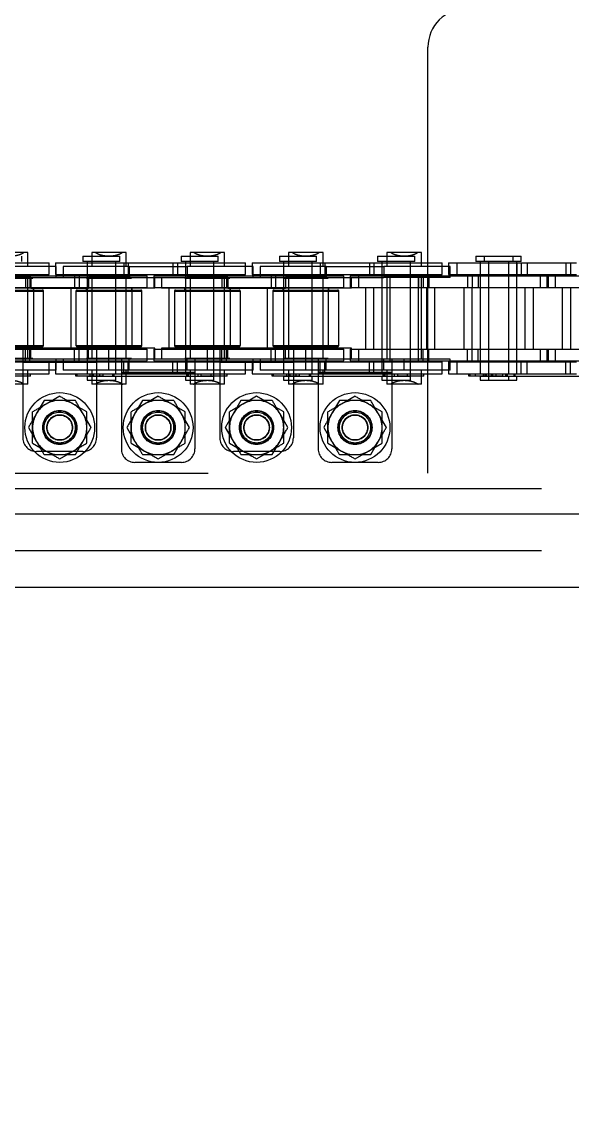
# Model space of a CAD drawing. Header units: metres. Extents: x 0 to 21025, y 0 to 14850.
# Drawn here: x 6235.3 to 6306.4, y 8979.5 to 9119.7 of the extents above; entities that cross this region are included whole.
import ezdxf

# ---------------------------------------------------------------- set-up
doc = ezdxf.new("R2010")
doc.units = ezdxf.units.M
doc.header["$LTSCALE"] = 25
doc.linetypes.add('HIDDEN2', pattern=[4.7625, 3.175, -1.5875])
for name, color, linetype in [('SL1', 8, 'Continuous'), ('SL4', 4, 'Continuous'), ('ST1', 7, 'HIDDEN2')]:
    doc.layers.add(name, color=color, linetype=linetype)

msp = doc.modelspace()

# ---------------------------------------------------------------- linework, layer by layer
at = {"layer": 'SL1'}
for radius, start, end in [(1215.5, 134.237972, 198.531491), (1170.7, 134.797453, 201.234448), (1164.35, 135.073034, 201.439244), (1158.35, 135.318064, 201.542777)]:
    msp.add_arc((7121.687, 8989.894), radius, start, end, dxfattribs=at)
at = {"layer": 'SL4'}
for p, q in [((5540.514, 9056.144), (6330.277, 9056.144)), ((6490.517, 9046.619), (5540.514, 9046.619))]:
    msp.add_line(p, q, dxfattribs=at)
at = {"layer": 'ST1'}
for p, q in [((6287.752, 9061.384), (6287.752, 9116.384)), ((6235.672, 9089.884), (6232.112, 9089.884)), ((6235.34, 9088.725), (6235.34, 9089.384)), ((6236.117, 9089.884), (6235.672, 9089.884)), ((6236.117, 9088.059), (6236.117, 9089.884)), ((6243.221, 9089.384), (6248.018, 9089.384)), ((6243.221, 9089.384), (6243.221, 9088.725)), ((6243.225, 9088.725), (6243.221, 9088.725)), ((6248.018, 9088.725), (6243.225, 9088.725)), ((6243.774, 9088.725), (6243.774, 9074.227)), ((6244.812, 9089.884), (6244.367, 9089.884)), ((6244.367, 9089.884), (6244.367, 9088.059)), ((6248.372, 9089.884), (6244.812, 9089.884)), ((6247.464, 9074.227), (6247.464, 9088.725)), ((6248.018, 9088.725), (6248.018, 9089.384)), ((6248.817, 9089.884), (6248.372, 9089.884)), ((6248.817, 9088.059), (6248.817, 9089.884)), ((6255.899, 9089.384), (6260.696, 9089.384)), ((6255.899, 9089.384), (6255.899, 9088.725)), ((6255.903, 9088.725), (6255.899, 9088.725)), ((6260.696, 9088.725), (6255.903, 9088.725)), ((6256.453, 9088.725), (6256.453, 9074.227)), ((6257.512, 9089.884), (6257.067, 9089.884)), ((6257.067, 9089.884), (6257.067, 9088.059)), ((6261.072, 9089.884), (6257.512, 9089.884)), ((6260.143, 9074.227), (6260.143, 9088.725)), ((6260.696, 9088.725), (6260.696, 9089.384)), ((6261.517, 9089.884), (6261.072, 9089.884)), ((6261.517, 9088.059), (6261.517, 9089.884)), ((6268.577, 9089.384), (6273.374, 9089.384)), ((6268.577, 9089.384), (6268.577, 9088.725)), ((6268.582, 9088.725), (6268.577, 9088.725)), ((6273.374, 9088.725), (6268.582, 9088.725)), ((6269.131, 9088.725), (6269.131, 9074.227)), ((6270.212, 9089.884), (6269.767, 9089.884)), ((6269.767, 9089.884), (6269.767, 9088.059)), ((6273.772, 9089.884), (6270.212, 9089.884)), ((6272.821, 9074.227), (6272.821, 9088.725)), ((6273.374, 9088.725), (6273.374, 9089.384)), ((6274.217, 9089.884), (6273.772, 9089.884)), ((6274.217, 9088.059), (6274.217, 9089.884)), ((6281.256, 9089.384), (6286.053, 9089.384)), ((6281.256, 9089.384), (6281.256, 9088.725)), ((6281.26, 9088.725), (6281.256, 9088.725)), ((6286.053, 9088.725), (6281.26, 9088.725)), ((6281.809, 9088.725), (6281.809, 9074.227)), ((6282.912, 9089.884), (6282.467, 9089.884)), ((6282.467, 9089.884), (6282.467, 9088.059)), ((6286.472, 9089.884), (6282.912, 9089.884)), ((6285.499, 9074.227), (6285.499, 9088.725)), ((6286.053, 9088.725), (6286.053, 9089.384)), ((6286.917, 9089.884), (6286.472, 9089.884)), ((6286.917, 9088.059), (6286.917, 9089.884)), ((6293.934, 9089.384), (6294.993, 9089.384)), ((6293.934, 9089.384), (6293.934, 9088.725)), ((6293.938, 9088.725), (6293.934, 9088.725)), ((6294.993, 9088.725), (6293.938, 9088.725)), ((6294.487, 9088.725), (6294.487, 9074.227)), ((6294.993, 9089.384), (6299.79, 9089.384)), ((6294.993, 9089.384), (6294.993, 9088.725)), ((6299.79, 9088.725), (6294.993, 9088.725)), ((6295.547, 9088.725), (6295.547, 9074.227)), ((6298.177, 9074.227), (6298.177, 9088.725)), ((6298.731, 9088.725), (6298.731, 9089.384)), ((6299.237, 9074.227), (6299.237, 9088.725)), ((6299.79, 9088.725), (6299.79, 9089.384)), ((6230.064, 9088.541), (6238.861, 9088.541)), ((6239.797, 9088.059), (6231.27, 9088.059)), ((6238.861, 9087.021), (6238.861, 9088.541)), ((6239.699, 9088.541), (6249.081, 9088.541)), ((6239.699, 9088.541), (6239.699, 9087.021)), ((6239.797, 9086.659), (6239.797, 9088.059)), ((6249.213, 9088.059), (6240.687, 9088.059)), ((6240.687, 9088.059), (6240.687, 9086.659)), ((6243.774, 9088.541), (6243.774, 9087.021)), ((6247.464, 9087.021), (6247.464, 9088.541)), ((6248.497, 9088.541), (6248.497, 9087.021)), ((6249.081, 9088.541), (6249.081, 9087.021)), ((6249.081, 9088.541), (6255.42, 9088.541)), ((6249.213, 9088.059), (6249.213, 9086.659)), ((6249.213, 9088.059), (6249.213, 9086.659)), ((6249.213, 9088.059), (6256.67, 9088.059)), ((6254.836, 9088.541), (6254.836, 9087.021)), ((6255.42, 9088.541), (6255.42, 9087.021)), ((6255.42, 9088.541), (6264.218, 9088.541)), ((6256.453, 9088.541), (6256.453, 9087.021)), ((6256.67, 9088.059), (6256.67, 9086.659)), ((6256.67, 9088.059), (6256.67, 9086.659)), ((6265.197, 9088.059), (6256.67, 9088.059)), ((6260.143, 9087.021), (6260.143, 9088.541)), ((6264.218, 9087.021), (6264.218, 9088.541)), ((6265.056, 9088.541), (6274.438, 9088.541)), ((6265.056, 9088.541), (6265.056, 9087.021)), ((6265.197, 9086.659), (6265.197, 9088.059)), ((6274.613, 9088.059), (6266.087, 9088.059)), ((6266.087, 9088.059), (6266.087, 9086.659)), ((6269.131, 9088.541), (6269.131, 9087.021)), ((6272.821, 9087.021), (6272.821, 9088.541)), ((6273.853, 9088.541), (6273.853, 9087.021)), ((6274.438, 9088.541), (6274.438, 9087.021)), ((6274.438, 9088.541), (6280.777, 9088.541)), ((6274.613, 9088.059), (6274.613, 9086.659)), ((6274.613, 9088.059), (6274.613, 9086.659)), ((6274.613, 9088.059), (6282.07, 9088.059)), ((6280.192, 9088.541), (6280.192, 9087.021)), ((6280.777, 9088.541), (6280.777, 9087.021)), ((6280.777, 9088.541), (6289.574, 9088.541)), ((6281.809, 9088.541), (6281.809, 9087.021)), ((6282.07, 9088.059), (6282.07, 9086.659)), ((6290.597, 9088.059), (6282.07, 9088.059)), ((6282.07, 9088.059), (6282.07, 9086.659)), ((6285.499, 9087.021), (6285.499, 9088.541)), ((6289.574, 9087.021), (6289.574, 9088.541)), ((6290.412, 9088.541), (6291.472, 9088.541)), ((6290.412, 9088.541), (6290.412, 9087.021)), ((6290.597, 9086.659), (6290.597, 9088.059)), ((6291.472, 9088.541), (6300.567, 9088.541)), ((6291.472, 9088.541), (6291.472, 9087.021)), ((6294.487, 9088.541), (6294.487, 9087.021)), ((6295.547, 9088.541), (6295.547, 9087.021)), ((6298.177, 9087.021), (6298.177, 9088.541)), ((6299.21, 9088.541), (6299.21, 9087.021)), ((6299.237, 9087.021), (6299.237, 9088.541)), ((6299.794, 9088.541), (6299.794, 9087.021)), ((6300.567, 9088.541), (6300.567, 9087.021)), ((6300.567, 9088.541), (6306.917, 9088.541)), ((6305.549, 9088.541), (6305.549, 9087.021)), ((6306.133, 9088.541), (6306.133, 9087.021)), ((6227.021, 9086.869), (6236.403, 9086.869)), ((6230.064, 9087.021), (6238.861, 9087.021)), ((6230.999, 9086.57), (6236.784, 9086.57)), ((6236.513, 9086.659), (6231.27, 9086.659)), ((6235.819, 9086.869), (6235.819, 9085.349)), ((6236.117, 9076.109), (6236.117, 9086.659)), ((6236.117, 9086.57), (6236.206, 9086.659)), ((6236.117, 9076.198), (6236.117, 9086.57)), ((6236.403, 9086.869), (6236.403, 9085.349)), ((6236.403, 9086.869), (6242.742, 9086.869)), ((6236.513, 9086.659), (6236.513, 9085.259)), ((6236.513, 9086.659), (6236.513, 9085.259)), ((6236.513, 9086.659), (6243.97, 9086.659)), ((6236.784, 9086.57), (6236.695, 9086.659)), ((6236.784, 9086.57), (6236.784, 9086.659)), ((6239.699, 9087.021), (6249.081, 9087.021)), ((6242.158, 9086.869), (6242.158, 9085.349)), ((6242.742, 9086.869), (6242.742, 9085.349)), ((6242.742, 9086.869), (6251.539, 9086.869)), ((6243.699, 9086.659), (6243.699, 9086.57)), ((6243.788, 9086.659), (6243.699, 9086.57)), ((6243.699, 9086.57), (6249.484, 9086.57)), ((6243.774, 9086.869), (6243.774, 9085.349)), ((6249.213, 9086.659), (6243.97, 9086.659)), ((6243.97, 9086.659), (6243.97, 9085.259)), ((6249.213, 9086.659), (6243.97, 9086.659)), ((6243.97, 9086.659), (6243.97, 9085.259)), ((6244.278, 9086.659), (6244.367, 9086.57)), ((6244.367, 9086.659), (6244.367, 9076.109)), ((6244.367, 9086.57), (6244.367, 9076.198)), ((6247.464, 9085.349), (6247.464, 9086.869)), ((6248.817, 9076.109), (6248.817, 9086.659)), ((6248.817, 9086.57), (6248.906, 9086.659)), ((6248.817, 9076.198), (6248.817, 9086.57)), ((6249.081, 9087.021), (6255.42, 9087.021)), ((6249.213, 9086.659), (6256.67, 9086.659)), ((6249.484, 9086.57), (6249.395, 9086.659)), ((6249.484, 9086.57), (6249.484, 9086.659)), ((6251.539, 9085.349), (6251.539, 9086.869)), ((6252.378, 9086.869), (6261.759, 9086.869)), ((6252.378, 9086.869), (6252.378, 9085.349)), ((6252.497, 9085.259), (6252.497, 9086.659)), ((6253.387, 9086.659), (6253.387, 9085.259)), ((6255.42, 9087.021), (6264.218, 9087.021)), ((6256.488, 9086.659), (6256.399, 9086.57)), ((6256.399, 9086.659), (6256.399, 9086.57)), ((6256.399, 9086.57), (6262.184, 9086.57)), ((6256.453, 9086.869), (6256.453, 9085.349)), ((6261.913, 9086.659), (6256.67, 9086.659)), ((6261.913, 9086.659), (6256.67, 9086.659)), ((6256.978, 9086.659), (6257.067, 9086.57)), ((6257.067, 9086.659), (6257.067, 9076.109)), ((6257.067, 9086.57), (6257.067, 9076.198)), ((6260.143, 9085.349), (6260.143, 9086.869)), ((6261.175, 9086.869), (6261.175, 9085.349)), ((6261.517, 9076.109), (6261.517, 9086.659)), ((6261.517, 9086.57), (6261.606, 9086.659)), ((6261.517, 9076.198), (6261.517, 9086.57)), ((6261.759, 9086.869), (6261.759, 9085.349)), ((6261.759, 9086.869), (6268.098, 9086.869)), ((6261.913, 9086.659), (6261.913, 9085.259)), ((6261.913, 9086.659), (6261.913, 9085.259)), ((6261.913, 9086.659), (6269.37, 9086.659)), ((6262.184, 9086.57), (6262.095, 9086.659)), ((6262.184, 9086.57), (6262.184, 9086.659)), ((6265.056, 9087.021), (6274.438, 9087.021)), ((6267.514, 9086.869), (6267.514, 9085.349)), ((6268.098, 9086.869), (6268.098, 9085.349)), ((6268.098, 9086.869), (6276.896, 9086.869)), ((6269.188, 9086.659), (6269.099, 9086.57)), ((6269.099, 9086.659), (6269.099, 9086.57)), ((6269.099, 9086.57), (6274.884, 9086.57)), ((6269.131, 9086.869), (6269.131, 9085.349)), ((6274.613, 9086.659), (6269.37, 9086.659)), ((6269.37, 9086.659), (6269.37, 9085.259)), ((6269.37, 9086.659), (6269.37, 9085.259)), ((6274.613, 9086.659), (6269.37, 9086.659)), ((6269.678, 9086.659), (6269.767, 9086.57)), ((6269.767, 9086.659), (6269.767, 9076.109)), ((6269.767, 9086.57), (6269.767, 9076.198)), ((6272.821, 9085.349), (6272.821, 9086.869)), ((6274.217, 9076.109), (6274.217, 9086.659)), ((6274.217, 9086.57), (6274.306, 9086.659)), ((6274.217, 9076.198), (6274.217, 9086.57)), ((6274.438, 9087.021), (6280.777, 9087.021)), ((6274.613, 9086.659), (6282.07, 9086.659)), ((6274.884, 9086.57), (6274.795, 9086.659)), ((6274.884, 9086.57), (6274.884, 9086.659)), ((6276.896, 9085.349), (6276.896, 9086.869)), ((6277.734, 9086.869), (6278.772, 9086.869)), ((6277.734, 9086.869), (6277.734, 9085.349)), ((6277.897, 9085.259), (6277.897, 9086.659)), ((6278.772, 9086.869), (6287.867, 9086.869)), ((6278.772, 9086.869), (6278.772, 9085.349)), ((6280.777, 9087.021), (6289.574, 9087.021)), ((6281.809, 9086.869), (6281.809, 9085.349)), ((6290.597, 9086.659), (6282.07, 9086.659)), ((6282.467, 9086.659), (6282.467, 9076.109)), ((6282.847, 9086.869), (6282.847, 9085.349)), ((6285.499, 9085.349), (6285.499, 9086.869)), ((6286.532, 9086.869), (6286.532, 9085.349)), ((6286.537, 9085.349), (6286.537, 9086.869)), ((6286.917, 9076.109), (6286.917, 9086.659)), ((6287.116, 9086.869), (6287.116, 9085.349)), ((6287.867, 9086.869), (6287.867, 9085.349)), ((6287.867, 9086.869), (6294.217, 9086.869)), ((6290.412, 9087.021), (6291.472, 9087.021)), ((6291.472, 9087.021), (6300.567, 9087.021)), ((6292.871, 9086.869), (6292.871, 9085.349)), ((6293.455, 9086.869), (6293.455, 9085.349)), ((6294.217, 9086.869), (6294.217, 9085.349)), ((6294.217, 9086.869), (6303.312, 9086.869)), ((6294.487, 9086.869), (6294.487, 9085.349)), ((6295.547, 9086.869), (6295.547, 9085.349)), ((6298.177, 9085.349), (6298.177, 9086.869)), ((6299.237, 9085.349), (6299.237, 9086.869)), ((6300.567, 9087.021), (6306.917, 9087.021)), ((6302.252, 9085.349), (6302.252, 9086.869)), ((6303.091, 9086.869), (6303.091, 9085.349)), ((6303.312, 9086.869), (6304.172, 9086.869)), ((6303.312, 9085.349), (6303.312, 9086.869)), ((6304.172, 9086.869), (6313.267, 9086.869)), ((6304.172, 9086.869), (6304.172, 9085.349)), ((6227.021, 9085.349), (6236.403, 9085.349)), ((6236.513, 9085.259), (6227.987, 9085.259)), ((6229.637, 9084.879), (6238.099, 9084.879)), ((6229.792, 9085.034), (6237.992, 9085.034)), ((6236.403, 9085.349), (6242.742, 9085.349)), ((6236.513, 9085.259), (6243.97, 9085.259)), ((6236.846, 9085.034), (6236.846, 9085.259)), ((6236.901, 9077.419), (6236.901, 9085.349)), ((6238.147, 9077.888), (6238.147, 9084.879)), ((6241.659, 9085.349), (6241.659, 9077.419)), ((6242.337, 9084.879), (6250.799, 9084.879)), ((6242.337, 9084.879), (6242.337, 9077.888)), ((6242.492, 9085.034), (6250.692, 9085.034)), ((6242.742, 9085.349), (6251.539, 9085.349)), ((6243.637, 9085.259), (6243.637, 9085.034)), ((6243.774, 9085.349), (6243.774, 9077.419)), ((6252.497, 9085.259), (6243.97, 9085.259)), ((6247.464, 9077.419), (6247.464, 9085.349)), ((6249.546, 9085.034), (6249.546, 9085.259)), ((6249.579, 9077.419), (6249.579, 9085.349)), ((6250.847, 9077.888), (6250.847, 9084.879)), ((6252.378, 9085.349), (6261.759, 9085.349)), ((6261.913, 9085.259), (6253.387, 9085.259)), ((6254.338, 9085.349), (6254.338, 9077.419)), ((6255.037, 9084.879), (6263.499, 9084.879)), ((6255.037, 9084.879), (6255.037, 9077.888)), ((6255.192, 9085.034), (6263.392, 9085.034)), ((6256.337, 9085.259), (6256.337, 9085.034)), ((6256.453, 9085.349), (6256.453, 9077.419)), ((6260.143, 9077.419), (6260.143, 9085.349)), ((6261.759, 9085.349), (6268.098, 9085.349)), ((6261.913, 9085.259), (6269.37, 9085.259)), ((6262.246, 9085.034), (6262.246, 9085.259)), ((6262.258, 9077.419), (6262.258, 9085.349)), ((6263.547, 9077.888), (6263.547, 9084.879)), ((6267.016, 9085.349), (6267.016, 9077.419)), ((6267.737, 9084.879), (6276.199, 9084.879)), ((6267.737, 9084.879), (6267.737, 9077.888)), ((6267.892, 9085.034), (6276.092, 9085.034)), ((6268.098, 9085.349), (6276.896, 9085.349)), ((6269.037, 9085.259), (6269.037, 9085.034)), ((6269.131, 9085.349), (6269.131, 9077.419)), ((6277.897, 9085.259), (6269.37, 9085.259)), ((6272.821, 9077.419), (6272.821, 9085.349)), ((6274.936, 9077.419), (6274.936, 9085.349)), ((6274.946, 9085.034), (6274.946, 9085.259)), ((6276.247, 9077.888), (6276.247, 9084.879)), ((6277.734, 9085.349), (6278.772, 9085.349)), ((6278.772, 9085.349), (6287.867, 9085.349)), ((6279.694, 9085.349), (6279.694, 9077.419)), ((6280.732, 9085.349), (6280.732, 9077.419)), ((6281.809, 9085.349), (6281.809, 9077.419)), ((6282.847, 9085.349), (6282.847, 9077.419)), ((6285.499, 9077.419), (6285.499, 9085.349)), ((6286.537, 9077.419), (6286.537, 9085.349)), ((6287.614, 9077.419), (6287.614, 9085.349)), ((6287.867, 9085.349), (6294.217, 9085.349)), ((6288.652, 9077.419), (6288.652, 9085.349)), ((6292.372, 9085.349), (6292.372, 9077.419)), ((6293.432, 9085.349), (6293.432, 9077.419)), ((6294.217, 9085.349), (6303.312, 9085.349)), ((6294.487, 9085.349), (6294.487, 9077.419)), ((6295.547, 9085.349), (6295.547, 9077.419)), ((6298.177, 9077.419), (6298.177, 9085.349)), ((6299.237, 9077.419), (6299.237, 9085.349)), ((6300.292, 9077.419), (6300.292, 9085.349)), ((6301.352, 9077.419), (6301.352, 9085.349)), ((6303.312, 9085.349), (6304.172, 9085.349)), ((6304.172, 9085.349), (6313.267, 9085.349)), ((6305.051, 9085.349), (6305.051, 9077.419)), ((6306.132, 9085.349), (6306.132, 9077.419)), ((6229.637, 9077.888), (6238.099, 9077.888)), ((6229.792, 9077.733), (6237.992, 9077.733)), ((6235.492, 9077.509), (6233.892, 9077.509)), ((6244.992, 9077.509), (6235.492, 9077.509)), ((6235.492, 9077.509), (6235.492, 9075.759)), ((6236.513, 9076.109), (6236.513, 9077.509)), ((6236.846, 9077.509), (6236.846, 9077.733)), ((6242.337, 9077.888), (6250.799, 9077.888)), ((6242.492, 9077.733), (6250.692, 9077.733)), ((6243.637, 9077.733), (6243.637, 9077.509)), ((6243.97, 9076.109), (6243.97, 9077.509)), ((6244.992, 9077.509), (6244.992, 9075.759)), ((6246.592, 9077.509), (6244.992, 9077.509)), ((6246.592, 9076.109), (6246.592, 9077.509)), ((6252.497, 9077.509), (6246.592, 9077.509)), ((6249.546, 9077.509), (6249.546, 9077.733)), ((6252.497, 9076.109), (6252.497, 9077.509)), ((6259.292, 9077.509), (6253.387, 9077.509)), ((6253.387, 9077.509), (6253.387, 9076.109)), ((6255.037, 9077.888), (6263.499, 9077.888)), ((6255.192, 9077.733), (6263.392, 9077.733)), ((6256.337, 9077.733), (6256.337, 9077.509)), ((6259.292, 9076.109), (6259.292, 9077.509)), ((6260.892, 9077.509), (6259.292, 9077.509)), ((6270.392, 9077.509), (6260.892, 9077.509)), ((6260.892, 9077.509), (6260.892, 9075.759)), ((6261.913, 9076.109), (6261.913, 9077.509)), ((6262.246, 9077.509), (6262.246, 9077.733)), ((6267.737, 9077.888), (6276.199, 9077.888)), ((6267.892, 9077.733), (6276.092, 9077.733)), ((6269.037, 9077.733), (6269.037, 9077.509)), ((6269.37, 9076.109), (6269.37, 9077.509)), ((6270.392, 9077.509), (6270.392, 9075.759)), ((6271.992, 9077.509), (6270.392, 9077.509)), ((6271.992, 9076.109), (6271.992, 9077.509)), ((6277.897, 9077.509), (6271.992, 9077.509)), ((6274.946, 9077.509), (6274.946, 9077.733)), ((6277.897, 9076.109), (6277.897, 9077.509)), ((6227.021, 9077.419), (6236.403, 9077.419)), ((6236.784, 9076.198), (6230.999, 9076.198)), ((6235.492, 9076.109), (6233.892, 9076.109)), ((6244.992, 9076.109), (6235.492, 9076.109)), ((6235.819, 9075.899), (6235.819, 9077.419)), ((6236.206, 9076.109), (6236.117, 9076.198)), ((6236.403, 9075.899), (6236.403, 9077.419)), ((6236.403, 9077.419), (6242.742, 9077.419)), ((6236.695, 9076.109), (6236.784, 9076.198)), ((6236.784, 9076.109), (6236.784, 9076.198)), ((6239.797, 9074.709), (6239.797, 9076.109)), ((6240.687, 9076.109), (6240.687, 9074.709)), ((6242.158, 9075.899), (6242.158, 9077.419)), ((6242.742, 9075.899), (6242.742, 9077.419)), ((6242.742, 9077.419), (6251.539, 9077.419)), ((6249.484, 9076.198), (6243.699, 9076.198)), ((6243.699, 9076.198), (6243.788, 9076.109)), ((6243.699, 9076.198), (6243.699, 9076.109)), ((6243.774, 9077.419), (6243.774, 9075.899)), ((6244.367, 9076.198), (6244.278, 9076.109)), ((6246.592, 9076.109), (6244.992, 9076.109)), ((6246.592, 9074.709), (6246.592, 9076.109)), ((6248.192, 9076.109), (6246.592, 9076.109)), ((6247.464, 9075.899), (6247.464, 9077.419)), ((6257.692, 9076.109), (6248.192, 9076.109)), ((6248.192, 9076.109), (6248.192, 9074.359)), ((6248.906, 9076.109), (6248.817, 9076.198)), ((6249.213, 9074.709), (6249.213, 9076.109)), ((6249.395, 9076.109), (6249.484, 9076.198)), ((6249.484, 9076.109), (6249.484, 9076.198)), ((6251.539, 9075.899), (6251.539, 9077.419)), ((6252.378, 9077.419), (6261.759, 9077.419)), ((6252.378, 9077.419), (6252.378, 9075.899)), ((6262.184, 9076.198), (6256.399, 9076.198)), ((6256.399, 9076.198), (6256.488, 9076.109)), ((6256.399, 9076.198), (6256.399, 9076.109)), ((6256.453, 9077.419), (6256.453, 9075.899)), ((6256.67, 9074.709), (6256.67, 9076.109)), ((6257.067, 9076.198), (6256.978, 9076.109)), ((6257.692, 9076.109), (6257.692, 9074.359)), ((6259.292, 9076.109), (6257.692, 9076.109)), ((6259.292, 9074.709), (6259.292, 9076.109)), ((6260.892, 9076.109), (6259.292, 9076.109)), ((6260.143, 9075.899), (6260.143, 9077.419)), ((6270.392, 9076.109), (6260.892, 9076.109)), ((6261.175, 9075.899), (6261.175, 9077.419)), ((6261.606, 9076.109), (6261.517, 9076.198)), ((6261.759, 9075.899), (6261.759, 9077.419)), ((6261.759, 9077.419), (6268.098, 9077.419)), ((6262.095, 9076.109), (6262.184, 9076.198)), ((6262.184, 9076.109), (6262.184, 9076.198)), ((6265.197, 9074.709), (6265.197, 9076.109)), ((6266.087, 9076.109), (6266.087, 9074.709)), ((6267.514, 9075.899), (6267.514, 9077.419)), ((6268.098, 9075.899), (6268.098, 9077.419)), ((6268.098, 9077.419), (6276.896, 9077.419)), ((6274.884, 9076.198), (6269.099, 9076.198)), ((6269.099, 9076.198), (6269.188, 9076.109)), ((6269.099, 9076.198), (6269.099, 9076.109)), ((6269.131, 9077.419), (6269.131, 9075.899)), ((6269.767, 9076.198), (6269.678, 9076.109)), ((6271.992, 9076.109), (6270.392, 9076.109)), ((6271.992, 9074.709), (6271.992, 9076.109)), ((6273.592, 9076.109), (6271.992, 9076.109)), ((6272.821, 9075.899), (6272.821, 9077.419)), ((6283.092, 9076.109), (6273.592, 9076.109)), ((6273.592, 9076.109), (6273.592, 9074.359)), ((6274.306, 9076.109), (6274.217, 9076.198)), ((6274.613, 9074.709), (6274.613, 9076.109)), ((6274.795, 9076.109), (6274.884, 9076.198)), ((6274.884, 9076.109), (6274.884, 9076.198)), ((6276.896, 9075.899), (6276.896, 9077.419)), ((6277.734, 9077.419), (6278.772, 9077.419)), ((6277.734, 9077.419), (6277.734, 9075.899)), ((6278.772, 9077.419), (6287.867, 9077.419)), ((6278.772, 9077.419), (6278.772, 9075.899)), ((6281.809, 9077.419), (6281.809, 9075.899)), ((6282.07, 9074.709), (6282.07, 9076.109)), ((6282.847, 9077.419), (6282.847, 9075.899)), ((6283.092, 9076.109), (6283.092, 9074.359)), ((6284.692, 9076.109), (6283.092, 9076.109)), ((6284.692, 9074.709), (6284.692, 9076.109)), ((6290.597, 9076.109), (6284.692, 9076.109)), ((6285.499, 9075.899), (6285.499, 9077.419)), ((6286.532, 9075.899), (6286.532, 9077.419)), ((6286.537, 9075.899), (6286.537, 9077.419)), ((6287.116, 9075.899), (6287.116, 9077.419)), ((6287.867, 9075.899), (6287.867, 9077.419)), ((6287.867, 9077.419), (6294.217, 9077.419)), ((6290.597, 9074.709), (6290.597, 9076.109)), ((6292.871, 9075.899), (6292.871, 9077.419)), ((6293.455, 9075.899), (6293.455, 9077.419)), ((6294.217, 9075.899), (6294.217, 9077.419)), ((6294.217, 9077.419), (6303.312, 9077.419)), ((6294.487, 9077.419), (6294.487, 9075.899)), ((6295.547, 9077.419), (6295.547, 9075.899)), ((6298.177, 9075.899), (6298.177, 9077.419)), ((6299.237, 9075.899), (6299.237, 9077.419)), ((6302.252, 9075.899), (6302.252, 9077.419)), ((6303.091, 9077.419), (6303.091, 9075.899)), ((6303.312, 9077.419), (6304.172, 9077.419)), ((6303.312, 9075.899), (6303.312, 9077.419)), ((6304.172, 9077.419), (6313.267, 9077.419)), ((6304.172, 9077.419), (6304.172, 9075.899)), ((6227.021, 9075.899), (6236.403, 9075.899)), ((6230.064, 9075.747), (6238.861, 9075.747)), ((6239.797, 9074.709), (6233.892, 9074.709)), ((6244.992, 9075.759), (6235.492, 9075.759)), ((6235.492, 9075.759), (6235.492, 9065.934)), ((6244.992, 9075.671), (6235.492, 9075.671)), ((6236.117, 9072.884), (6236.117, 9074.709)), ((6236.403, 9075.899), (6242.742, 9075.899)), ((6238.861, 9074.227), (6238.861, 9075.747)), ((6239.699, 9075.747), (6249.081, 9075.747)), ((6239.699, 9075.747), (6239.699, 9074.227)), ((6246.592, 9074.709), (6240.687, 9074.709)), ((6242.742, 9075.899), (6251.539, 9075.899)), ((6243.774, 9075.747), (6243.774, 9074.227)), ((6244.367, 9074.709), (6244.367, 9072.884)), ((6244.992, 9075.759), (6244.992, 9065.934)), ((6248.192, 9074.709), (6246.592, 9074.709)), ((6247.464, 9074.227), (6247.464, 9075.747)), ((6257.692, 9074.709), (6248.192, 9074.709)), ((6248.497, 9074.227), (6248.497, 9075.747)), ((6248.817, 9072.884), (6248.817, 9074.709)), ((6249.081, 9074.227), (6249.081, 9075.747)), ((6249.081, 9075.747), (6255.42, 9075.747)), ((6252.378, 9075.899), (6261.759, 9075.899)), ((6254.836, 9074.227), (6254.836, 9075.747)), ((6255.42, 9074.227), (6255.42, 9075.747)), ((6255.42, 9075.747), (6264.218, 9075.747)), ((6256.453, 9075.747), (6256.453, 9074.227)), ((6257.067, 9074.709), (6257.067, 9072.884)), ((6259.292, 9074.709), (6257.692, 9074.709)), ((6265.197, 9074.709), (6259.292, 9074.709)), ((6260.143, 9073.894), (6260.143, 9075.747)), ((6260.892, 9075.759), (6260.892, 9065.934)), ((6270.392, 9075.759), (6260.892, 9075.759)), ((6270.392, 9075.671), (6260.892, 9075.671)), ((6261.517, 9072.884), (6261.517, 9074.709)), ((6261.759, 9075.899), (6268.098, 9075.899)), ((6264.218, 9074.227), (6264.218, 9075.747)), ((6265.056, 9075.747), (6274.438, 9075.747)), ((6265.056, 9075.747), (6265.056, 9074.227)), ((6271.992, 9074.709), (6266.087, 9074.709)), ((6268.098, 9075.899), (6276.896, 9075.899)), ((6269.131, 9075.747), (6269.131, 9074.227)), ((6269.767, 9074.709), (6269.767, 9072.884)), ((6270.392, 9075.759), (6270.392, 9065.934)), ((6273.592, 9074.709), (6271.992, 9074.709)), ((6272.821, 9074.227), (6272.821, 9075.747)), ((6283.092, 9074.709), (6273.592, 9074.709)), ((6273.853, 9074.227), (6273.853, 9075.747)), ((6274.217, 9072.884), (6274.217, 9074.709)), ((6274.438, 9074.227), (6274.438, 9075.747)), ((6274.438, 9075.747), (6280.777, 9075.747)), ((6277.734, 9075.899), (6278.772, 9075.899)), ((6278.772, 9075.899), (6287.867, 9075.899)), ((6280.192, 9074.227), (6280.192, 9075.747)), ((6280.777, 9074.227), (6280.777, 9075.747)), ((6280.777, 9075.747), (6289.574, 9075.747)), ((6281.809, 9075.747), (6281.809, 9074.227)), ((6282.467, 9074.709), (6282.467, 9072.884)), ((6284.692, 9074.709), (6283.092, 9074.709)), ((6290.597, 9074.709), (6284.692, 9074.709)), ((6285.499, 9073.894), (6285.499, 9075.747)), ((6286.917, 9072.884), (6286.917, 9074.709)), ((6287.867, 9075.899), (6294.217, 9075.899)), ((6289.574, 9074.227), (6289.574, 9075.747)), ((6290.412, 9075.747), (6291.472, 9075.747)), ((6290.412, 9075.747), (6290.412, 9074.227)), ((6291.472, 9075.747), (6300.567, 9075.747)), ((6291.472, 9075.747), (6291.472, 9074.227)), ((6294.217, 9075.899), (6303.312, 9075.899)), ((6294.487, 9075.747), (6294.487, 9074.227)), ((6295.547, 9075.747), (6295.547, 9073.894)), ((6298.177, 9074.227), (6298.177, 9075.747)), ((6299.21, 9074.227), (6299.21, 9075.747)), ((6299.237, 9074.227), (6299.237, 9075.747)), ((6299.794, 9074.227), (6299.794, 9075.747)), ((6300.567, 9074.227), (6300.567, 9075.747)), ((6300.567, 9075.747), (6306.917, 9075.747)), ((6303.312, 9075.899), (6304.172, 9075.899)), ((6304.172, 9075.899), (6313.267, 9075.899)), ((6305.549, 9074.227), (6305.549, 9075.747)), ((6306.133, 9074.227), (6306.133, 9075.747)), ((6230.064, 9074.227), (6238.861, 9074.227)), ((6236.493, 9073.894), (6233.149, 9073.894)), ((6236.493, 9073.894), (6236.493, 9074.227)), ((6239.699, 9074.227), (6249.081, 9074.227)), ((6242.308, 9073.894), (6242.308, 9074.227)), ((6242.48, 9073.894), (6242.308, 9073.894)), ((6242.48, 9073.894), (6242.48, 9074.227)), ((6245.827, 9073.894), (6242.48, 9073.894)), ((6247.464, 9073.858), (6243.774, 9073.858)), ((6243.774, 9073.858), (6243.774, 9073.384)), ((6243.774, 9073.384), (6247.464, 9073.384)), ((6244.143, 9074.227), (6244.143, 9073.858)), ((6244.428, 9073.894), (6244.428, 9074.227)), ((6244.601, 9073.894), (6244.601, 9074.227)), ((6245.412, 9073.894), (6245.412, 9074.227)), ((6245.827, 9073.894), (6245.827, 9074.227)), ((6245.827, 9073.894), (6258.505, 9073.894)), ((6247.095, 9073.858), (6247.095, 9074.227)), ((6247.184, 9073.894), (6247.184, 9074.227)), ((6247.287, 9073.894), (6247.287, 9074.227)), ((6247.464, 9073.384), (6247.464, 9073.858)), ((6257.692, 9074.396), (6248.192, 9074.396)), ((6248.192, 9074.359), (6248.192, 9064.534)), ((6257.692, 9074.359), (6248.192, 9074.359)), ((6249.081, 9074.227), (6255.42, 9074.227)), ((6255.42, 9074.227), (6264.218, 9074.227)), ((6260.143, 9073.858), (6256.453, 9073.858)), ((6256.453, 9073.858), (6256.453, 9073.384)), ((6256.453, 9073.384), (6260.143, 9073.384)), ((6256.63, 9073.894), (6256.63, 9074.227)), ((6256.733, 9073.894), (6256.733, 9074.227)), ((6256.822, 9074.227), (6256.822, 9073.858)), ((6257.692, 9074.359), (6257.692, 9064.534)), ((6258.09, 9073.894), (6258.09, 9074.227)), ((6258.505, 9073.894), (6258.505, 9074.227)), ((6261.85, 9073.894), (6258.505, 9073.894)), ((6259.774, 9073.858), (6259.774, 9074.227)), ((6260.143, 9073.384), (6260.143, 9073.858)), ((6261.85, 9073.894), (6261.85, 9074.227)), ((6265.056, 9074.227), (6274.438, 9074.227)), ((6267.664, 9073.894), (6267.664, 9074.227)), ((6267.837, 9073.894), (6267.664, 9073.894)), ((6267.837, 9073.894), (6267.837, 9074.227)), ((6271.184, 9073.894), (6267.837, 9073.894)), ((6272.821, 9073.858), (6269.131, 9073.858)), ((6269.131, 9073.858), (6269.131, 9073.384)), ((6269.131, 9073.384), (6272.821, 9073.384)), ((6269.5, 9074.227), (6269.5, 9073.858)), ((6269.785, 9073.894), (6269.785, 9074.227)), ((6269.957, 9073.894), (6269.957, 9074.227)), ((6270.768, 9073.894), (6270.768, 9074.227)), ((6271.184, 9073.894), (6271.184, 9074.227)), ((6271.184, 9073.894), (6283.862, 9073.894)), ((6272.452, 9073.858), (6272.452, 9074.227)), ((6272.54, 9073.894), (6272.54, 9074.227)), ((6272.644, 9073.894), (6272.644, 9074.227)), ((6272.821, 9073.384), (6272.821, 9073.858)), ((6283.092, 9074.396), (6273.592, 9074.396)), ((6283.092, 9074.359), (6273.592, 9074.359)), ((6273.592, 9074.359), (6273.592, 9064.534)), ((6274.438, 9074.227), (6280.777, 9074.227)), ((6280.777, 9074.227), (6289.574, 9074.227)), ((6285.499, 9073.858), (6281.809, 9073.858)), ((6281.809, 9073.858), (6281.809, 9073.384)), ((6281.809, 9073.384), (6285.499, 9073.384)), ((6281.986, 9073.894), (6281.986, 9074.227)), ((6282.09, 9073.894), (6282.09, 9074.227)), ((6282.178, 9074.227), (6282.178, 9073.858)), ((6283.092, 9074.359), (6283.092, 9064.534)), ((6283.447, 9073.894), (6283.447, 9074.227)), ((6283.862, 9073.894), (6283.862, 9074.227)), ((6287.206, 9073.894), (6283.862, 9073.894)), ((6285.13, 9073.858), (6285.13, 9074.227)), ((6285.499, 9073.384), (6285.499, 9073.858)), ((6287.206, 9073.894), (6287.206, 9074.227)), ((6290.412, 9074.227), (6291.472, 9074.227)), ((6291.472, 9074.227), (6300.567, 9074.227)), ((6293.021, 9073.894), (6293.021, 9074.227)), ((6293.193, 9073.894), (6293.021, 9073.894)), ((6293.193, 9073.894), (6293.193, 9074.227)), ((6293.84, 9073.894), (6293.193, 9073.894)), ((6293.84, 9074.227), (6293.84, 9073.894)), ((6297.392, 9073.894), (6293.84, 9073.894)), ((6295.547, 9073.858), (6294.487, 9073.858)), ((6294.487, 9073.858), (6294.487, 9073.384)), ((6294.487, 9073.384), (6295.547, 9073.384)), ((6294.856, 9074.227), (6294.856, 9073.858)), ((6295.141, 9073.894), (6295.141, 9074.227)), ((6295.314, 9073.894), (6295.314, 9074.227)), ((6299.237, 9073.858), (6295.547, 9073.858)), ((6295.547, 9073.858), (6295.547, 9073.384)), ((6295.547, 9073.384), (6299.237, 9073.384)), ((6295.916, 9074.227), (6295.916, 9073.858)), ((6296.125, 9073.894), (6296.125, 9074.227)), ((6296.54, 9073.894), (6296.54, 9074.227)), ((6297.392, 9073.894), (6297.392, 9074.227)), ((6297.392, 9073.894), (6310.092, 9073.894)), ((6297.808, 9073.858), (6297.808, 9074.227)), ((6297.897, 9073.894), (6297.897, 9074.227)), ((6298, 9073.894), (6298, 9074.227)), ((6298.177, 9073.384), (6298.177, 9073.858)), ((6298.868, 9073.858), (6298.868, 9074.227)), ((6299.011, 9073.894), (6299.011, 9074.227)), ((6299.237, 9073.384), (6299.237, 9073.858)), ((6300.567, 9074.227), (6306.917, 9074.227)), ((6235.672, 9072.884), (6232.112, 9072.884)), ((6236.117, 9072.884), (6235.672, 9072.884)), ((6244.812, 9072.884), (6244.367, 9072.884)), ((6248.372, 9072.884), (6244.812, 9072.884)), ((6248.817, 9072.884), (6248.372, 9072.884)), ((6257.512, 9072.884), (6257.067, 9072.884)), ((6261.072, 9072.884), (6257.512, 9072.884)), ((6261.517, 9072.884), (6261.072, 9072.884)), ((6270.212, 9072.884), (6269.767, 9072.884)), ((6273.772, 9072.884), (6270.212, 9072.884)), ((6274.217, 9072.884), (6273.772, 9072.884)), ((6282.912, 9072.884), (6282.467, 9072.884)), ((6286.472, 9072.884), (6282.912, 9072.884)), ((6286.917, 9072.884), (6286.472, 9072.884)), ((6238.221, 9070.784), (6237.211, 9069.034)), ((6240.242, 9071.325), (6238.492, 9070.315)), ((6250.921, 9070.784), (6249.911, 9069.034)), ((6252.942, 9071.325), (6251.192, 9070.315)), ((6263.621, 9070.784), (6262.611, 9069.034)), ((6265.642, 9071.325), (6263.892, 9070.315)), ((6276.321, 9070.784), (6275.311, 9069.034)), ((6278.342, 9071.325), (6276.592, 9070.315)), ((6243.742, 9069.304), (6241.992, 9070.315)), ((6256.442, 9069.304), (6254.692, 9070.315)), ((6269.142, 9069.304), (6267.392, 9070.315)), ((6281.842, 9069.304), (6280.092, 9070.315)), ((6244.283, 9067.284), (6243.273, 9069.034)), ((6256.983, 9067.284), (6255.973, 9069.034)), ((6269.683, 9067.284), (6268.673, 9069.034)), ((6282.383, 9067.284), (6281.373, 9069.034)), ((6236.2, 9067.284), (6237.211, 9065.534)), ((6248.9, 9067.284), (6249.911, 9065.534)), ((6261.6, 9067.284), (6262.611, 9065.534)), ((6274.3, 9067.284), (6275.311, 9065.534)), ((6236.742, 9065.263), (6238.492, 9064.252)), ((6242.262, 9063.784), (6243.273, 9065.534)), ((6249.442, 9065.263), (6251.192, 9064.252)), ((6254.962, 9063.784), (6255.973, 9065.534)), ((6262.142, 9065.263), (6263.892, 9064.252)), ((6267.662, 9063.784), (6268.673, 9065.534)), ((6274.842, 9065.263), (6276.592, 9064.252)), ((6280.362, 9063.784), (6281.373, 9065.534)), ((6243.242, 9064.184), (6237.242, 9064.184)), ((6240.242, 9063.242), (6241.992, 9064.252)), ((6252.942, 9063.242), (6254.692, 9064.252)), ((6268.642, 9064.184), (6262.642, 9064.184)), ((6265.642, 9063.242), (6267.392, 9064.252)), ((6278.342, 9063.242), (6280.092, 9064.252)), ((6255.942, 9062.784), (6249.942, 9062.784)), ((6281.342, 9062.784), (6275.342, 9062.784)), ((6180.032, 9061.384), (6287.752, 9061.384)), ((6540.514, 9059.381), (5540.514, 9059.381)), ((5540.514, 9056.144), (6330.277, 9056.144)), ((6540.514, 9051.381), (5540.514, 9051.381))]:
    msp.add_line(p, q, dxfattribs=at)
for centre, radius in [((6240.242, 9067.284), 4.5), ((6252.942, 9067.284), 4.5), ((6265.642, 9067.284), 4.5), ((6278.342, 9067.284), 4.5), ((6240.242, 9067.284), 2.2), ((6240.242, 9067.284), 2.15), ((6240.242, 9067.284), 2), ((6252.942, 9067.284), 2.2), ((6252.942, 9067.284), 2.15), ((6252.942, 9067.284), 2), ((6265.642, 9067.284), 2.2), ((6265.642, 9067.284), 2.15), ((6265.642, 9067.284), 2), ((6278.342, 9067.284), 2.2), ((6278.342, 9067.284), 2.15), ((6278.342, 9067.284), 2), ((6240.242, 9067.284), 1.65), ((6240.242, 9067.284), 1.61), ((6252.942, 9067.284), 1.65), ((6252.942, 9067.284), 1.61), ((6265.642, 9067.284), 1.65), ((6265.642, 9067.284), 1.61), ((6278.342, 9067.284), 1.65), ((6278.342, 9067.284), 1.61)]:
    msp.add_circle(centre, radius, dxfattribs=at)
for centre, radius, start, end in [((6292.752, 9116.384), 5, 90, 180), ((6237.992, 9084.879), 0.155, 0, 89.99999), ((6242.492, 9084.879), 0.155, 90, 180), ((6250.692, 9084.879), 0.155, 0, 90), ((6255.192, 9084.879), 0.155, 90.00001, 180), ((6263.392, 9084.879), 0.155, 0, 89.99999), ((6267.892, 9084.879), 0.155, 90, 180), ((6276.092, 9084.879), 0.155, 0, 90), ((6237.992, 9077.888), 0.155, 270.00001, 0), ((6242.492, 9077.888), 0.155, 180, 270), ((6250.692, 9077.888), 0.155, 270, 0), ((6255.192, 9077.888), 0.155, 180, 269.99999), ((6263.392, 9077.888), 0.155, 270.00001, 0), ((6267.892, 9077.888), 0.155, 180, 270), ((6276.092, 9077.888), 0.155, 270, 0), ((6240.242, 9067.284), 3.5, 90, 150), ((6240.242, 9067.284), 3.5, 30, 90), ((6252.942, 9067.284), 3.5, 90, 150), ((6252.942, 9067.284), 3.5, 30, 90), ((6265.642, 9067.284), 3.5, 90, 150), ((6265.642, 9067.284), 3.5, 30, 90), ((6278.342, 9067.284), 3.5, 90, 150), ((6278.342, 9067.284), 3.5, 30, 90), ((6240.242, 9067.284), 3.5, 150, 210), ((6240.242, 9067.284), 3.5, 330, 30), ((6252.942, 9067.284), 3.5, 150, 210), ((6252.942, 9067.284), 3.5, 330, 30), ((6265.642, 9067.284), 3.5, 150, 210), ((6265.642, 9067.284), 3.5, 330, 30), ((6278.342, 9067.284), 3.5, 150, 210), ((6278.342, 9067.284), 3.5, 330, 30), ((6237.242, 9065.934), 1.75, 180, 270), ((6240.242, 9067.284), 3.5, 210, 270), ((6240.242, 9067.284), 3.5, 270, 330), ((6243.242, 9065.934), 1.75, 270, 0), ((6252.942, 9067.284), 3.5, 210, 270), ((6252.942, 9067.284), 3.5, 270, 330), ((6262.642, 9065.934), 1.75, 180, 270), ((6265.642, 9067.284), 3.5, 210, 270), ((6265.642, 9067.284), 3.5, 270, 330), ((6268.642, 9065.934), 1.75, 270, 0), ((6278.342, 9067.284), 3.5, 210, 270), ((6278.342, 9067.284), 3.5, 270, 330), ((6249.942, 9064.534), 1.75, 180, 270), ((6255.942, 9064.534), 1.75, 270, 0), ((6275.342, 9064.534), 1.75, 180, 270), ((6281.342, 9064.534), 1.75, 270, 0)]:
    msp.add_arc(centre, radius, start, end, dxfattribs=at)
for points, knots in [([(6235.672, 9089.884), (6235.56, 9089.812), (6235.341, 9089.67), (6234.901, 9089.513), (6234.412, 9089.413), (6233.892, 9089.379), (6233.371, 9089.413), (6232.882, 9089.513), (6232.442, 9089.67), (6232.223, 9089.812), (6232.112, 9089.884)], [0, 0, 0, 0, 0.1300426, 0.2559823, 0.3791066, 0.5, 0.6208934, 0.7440177, 0.8699574, 1, 1, 1, 1]), ([(6248.372, 9089.884), (6248.26, 9089.812), (6248.041, 9089.67), (6247.601, 9089.513), (6247.112, 9089.413), (6246.592, 9089.379), (6246.071, 9089.413), (6245.582, 9089.513), (6245.142, 9089.67), (6244.923, 9089.812), (6244.812, 9089.884)], [0, 0, 0, 0, 0.1300426, 0.2559823, 0.3791066, 0.5, 0.6208934, 0.7440177, 0.8699574, 1, 1, 1, 1]), ([(6261.072, 9089.884), (6260.96, 9089.812), (6260.741, 9089.67), (6260.301, 9089.513), (6259.812, 9089.413), (6259.292, 9089.379), (6258.771, 9089.413), (6258.282, 9089.513), (6257.842, 9089.67), (6257.623, 9089.812), (6257.512, 9089.884)], [0, 0, 0, 0, 0.1300426, 0.2559823, 0.3791066, 0.5, 0.6208934, 0.7440177, 0.8699574, 1, 1, 1, 1]), ([(6273.772, 9089.884), (6273.66, 9089.812), (6273.441, 9089.67), (6273.001, 9089.513), (6272.512, 9089.413), (6271.992, 9089.379), (6271.471, 9089.413), (6270.982, 9089.513), (6270.542, 9089.67), (6270.323, 9089.812), (6270.212, 9089.884)], [0, 0, 0, 0, 0.1300426, 0.2559823, 0.3791066, 0.5, 0.6208934, 0.7440177, 0.8699574, 1, 1, 1, 1]), ([(6286.472, 9089.884), (6286.36, 9089.812), (6286.141, 9089.67), (6285.701, 9089.513), (6285.212, 9089.413), (6284.692, 9089.379), (6284.171, 9089.413), (6283.682, 9089.513), (6283.242, 9089.67), (6283.023, 9089.812), (6282.912, 9089.884)], [0, 0, 0, 0, 0.1300426, 0.2559823, 0.3791066, 0.5, 0.6208934, 0.7440177, 0.8699574, 1, 1, 1, 1]), ([(6232.112, 9072.884), (6232.223, 9072.956), (6232.442, 9073.097), (6232.882, 9073.254), (6233.371, 9073.355), (6233.892, 9073.388), (6234.412, 9073.355), (6234.901, 9073.254), (6235.341, 9073.097), (6235.56, 9072.956), (6235.672, 9072.884)], [0, 0, 0, 0, 0.1300426, 0.2559823, 0.3791066, 0.5, 0.6208934, 0.7440177, 0.8699574, 1, 1, 1, 1]), ([(6244.812, 9072.884), (6244.923, 9072.956), (6245.142, 9073.097), (6245.582, 9073.254), (6246.071, 9073.355), (6246.592, 9073.388), (6247.112, 9073.355), (6247.601, 9073.254), (6248.041, 9073.097), (6248.26, 9072.956), (6248.372, 9072.884)], [0, 0, 0, 0, 0.1300426, 0.2559823, 0.3791066, 0.5, 0.6208934, 0.7440177, 0.8699574, 1, 1, 1, 1]), ([(6257.512, 9072.884), (6257.623, 9072.956), (6257.842, 9073.097), (6258.282, 9073.254), (6258.771, 9073.355), (6259.292, 9073.388), (6259.812, 9073.355), (6260.301, 9073.254), (6260.741, 9073.097), (6260.96, 9072.956), (6261.072, 9072.884)], [0, 0, 0, 0, 0.1300426, 0.2559823, 0.3791066, 0.5, 0.6208934, 0.7440177, 0.8699574, 1, 1, 1, 1]), ([(6270.212, 9072.884), (6270.323, 9072.956), (6270.542, 9073.097), (6270.982, 9073.254), (6271.471, 9073.355), (6271.992, 9073.388), (6272.512, 9073.355), (6273.001, 9073.254), (6273.441, 9073.097), (6273.66, 9072.956), (6273.772, 9072.884)], [0, 0, 0, 0, 0.1300426, 0.2559823, 0.3791066, 0.5, 0.6208934, 0.7440177, 0.8699574, 1, 1, 1, 1]), ([(6282.912, 9072.884), (6283.023, 9072.956), (6283.242, 9073.097), (6283.682, 9073.254), (6284.171, 9073.355), (6284.692, 9073.388), (6285.212, 9073.355), (6285.701, 9073.254), (6286.141, 9073.097), (6286.36, 9072.956), (6286.472, 9072.884)], [0, 0, 0, 0, 0.1300426, 0.2559823, 0.3791066, 0.5, 0.6208934, 0.7440177, 0.8699574, 1, 1, 1, 1]), ([(6240.242, 9070.784), (6240.09, 9070.784), (6239.406, 9070.784), (6238.74, 9070.784), (6238.221, 9070.784)], [0, 0, 0, 0, 0.2218685, 1, 1, 1, 1]), ([(6241.992, 9070.315), (6241.95, 9070.339), (6241.359, 9070.68), (6240.78, 9071.014), (6240.242, 9071.325)], [0, 0, 0, 0, 0.0701742, 1, 1, 1, 1]), ([(6242.262, 9070.784), (6242.132, 9070.784), (6241.474, 9070.784), (6240.79, 9070.784), (6240.242, 9070.784)], [0, 0, 0, 0, 0.1982747, 1, 1, 1, 1]), ([(6243.273, 9069.034), (6243.249, 9069.075), (6242.908, 9069.666), (6242.573, 9070.245), (6242.262, 9070.784)], [0, 0, 0, 0, 0.0701742, 1, 1, 1, 1]), ([(6252.942, 9070.784), (6252.79, 9070.784), (6252.106, 9070.784), (6251.44, 9070.784), (6250.921, 9070.784)], [0, 0, 0, 0, 0.2218685, 1, 1, 1, 1]), ([(6254.692, 9070.315), (6254.65, 9070.339), (6254.059, 9070.68), (6253.48, 9071.014), (6252.942, 9071.325)], [0, 0, 0, 0, 0.0701742, 1, 1, 1, 1]), ([(6254.962, 9070.784), (6254.832, 9070.784), (6254.174, 9070.784), (6253.49, 9070.784), (6252.942, 9070.784)], [0, 0, 0, 0, 0.1982747, 1, 1, 1, 1]), ([(6255.973, 9069.034), (6255.949, 9069.075), (6255.608, 9069.666), (6255.273, 9070.245), (6254.962, 9070.784)], [0, 0, 0, 0, 0.0701742, 1, 1, 1, 1]), ([(6265.642, 9070.784), (6265.49, 9070.784), (6264.806, 9070.784), (6264.14, 9070.784), (6263.621, 9070.784)], [0, 0, 0, 0, 0.2218685, 1, 1, 1, 1]), ([(6267.392, 9070.315), (6267.35, 9070.339), (6266.759, 9070.68), (6266.18, 9071.014), (6265.642, 9071.325)], [0, 0, 0, 0, 0.0701742, 1, 1, 1, 1]), ([(6267.662, 9070.784), (6267.532, 9070.784), (6266.874, 9070.784), (6266.19, 9070.784), (6265.642, 9070.784)], [0, 0, 0, 0, 0.1982747, 1, 1, 1, 1]), ([(6268.673, 9069.034), (6268.649, 9069.075), (6268.308, 9069.666), (6267.973, 9070.245), (6267.662, 9070.784)], [0, 0, 0, 0, 0.0701742, 1, 1, 1, 1]), ([(6278.342, 9070.784), (6278.19, 9070.784), (6277.506, 9070.784), (6276.84, 9070.784), (6276.321, 9070.784)], [0, 0, 0, 0, 0.2218685, 1, 1, 1, 1]), ([(6280.092, 9070.315), (6280.05, 9070.339), (6279.459, 9070.68), (6278.88, 9071.014), (6278.342, 9071.325)], [0, 0, 0, 0, 0.0701742, 1, 1, 1, 1]), ([(6280.362, 9070.784), (6280.232, 9070.784), (6279.574, 9070.784), (6278.89, 9070.784), (6278.342, 9070.784)], [0, 0, 0, 0, 0.1982747, 1, 1, 1, 1]), ([(6281.373, 9069.034), (6281.349, 9069.075), (6281.008, 9069.666), (6280.673, 9070.245), (6280.362, 9070.784)], [0, 0, 0, 0, 0.0701742, 1, 1, 1, 1]), ([(6238.492, 9070.315), (6238.45, 9070.291), (6237.859, 9069.95), (6237.28, 9069.615), (6236.742, 9069.304)], [0, 0, 0, 0, 0.0701742, 1, 1, 1, 1]), ([(6236.742, 9067.284), (6236.742, 9067.467), (6236.742, 9068.151), (6236.742, 9068.817), (6236.742, 9069.304)], [0, 0, 0, 0, 0.2686336, 1, 1, 1, 1]), ([(6243.742, 9067.284), (6243.742, 9067.467), (6243.742, 9068.151), (6243.742, 9068.817), (6243.742, 9069.304)], [0, 0, 0, 0, 0.2686336, 1, 1, 1, 1]), ([(6251.192, 9070.315), (6251.15, 9070.291), (6250.559, 9069.95), (6249.98, 9069.615), (6249.442, 9069.304)], [0, 0, 0, 0, 0.0701742, 1, 1, 1, 1]), ([(6249.442, 9067.284), (6249.442, 9067.467), (6249.442, 9068.151), (6249.442, 9068.817), (6249.442, 9069.304)], [0, 0, 0, 0, 0.2686336, 1, 1, 1, 1]), ([(6256.442, 9067.284), (6256.442, 9067.467), (6256.442, 9068.151), (6256.442, 9068.817), (6256.442, 9069.304)], [0, 0, 0, 0, 0.2686336, 1, 1, 1, 1]), ([(6263.892, 9070.315), (6263.85, 9070.291), (6263.259, 9069.95), (6262.68, 9069.615), (6262.142, 9069.304)], [0, 0, 0, 0, 0.0701742, 1, 1, 1, 1]), ([(6262.142, 9067.284), (6262.142, 9067.467), (6262.142, 9068.151), (6262.142, 9068.817), (6262.142, 9069.304)], [0, 0, 0, 0, 0.2686336, 1, 1, 1, 1]), ([(6269.142, 9067.284), (6269.142, 9067.467), (6269.142, 9068.151), (6269.142, 9068.817), (6269.142, 9069.304)], [0, 0, 0, 0, 0.2686336, 1, 1, 1, 1]), ([(6276.592, 9070.315), (6276.55, 9070.291), (6275.959, 9069.95), (6275.38, 9069.615), (6274.842, 9069.304)], [0, 0, 0, 0, 0.0701742, 1, 1, 1, 1]), ([(6274.842, 9067.284), (6274.842, 9067.467), (6274.842, 9068.151), (6274.842, 9068.817), (6274.842, 9069.304)], [0, 0, 0, 0, 0.2686336, 1, 1, 1, 1]), ([(6281.842, 9067.284), (6281.842, 9067.467), (6281.842, 9068.151), (6281.842, 9068.817), (6281.842, 9069.304)], [0, 0, 0, 0, 0.2686336, 1, 1, 1, 1]), ([(6237.211, 9069.034), (6237.187, 9068.992), (6236.845, 9068.401), (6236.511, 9067.822), (6236.2, 9067.284)], [0, 0, 0, 0, 0.0701742, 1, 1, 1, 1]), ([(6249.911, 9069.034), (6249.887, 9068.992), (6249.545, 9068.401), (6249.211, 9067.822), (6248.9, 9067.284)], [0, 0, 0, 0, 0.0701742, 1, 1, 1, 1]), ([(6262.611, 9069.034), (6262.587, 9068.992), (6262.245, 9068.401), (6261.911, 9067.822), (6261.6, 9067.284)], [0, 0, 0, 0, 0.0701742, 1, 1, 1, 1]), ([(6275.311, 9069.034), (6275.287, 9068.992), (6274.945, 9068.401), (6274.611, 9067.822), (6274.3, 9067.284)], [0, 0, 0, 0, 0.0701742, 1, 1, 1, 1]), ([(6236.742, 9065.263), (6236.742, 9065.432), (6236.742, 9066.091), (6236.742, 9066.775), (6236.742, 9067.284)], [0, 0, 0, 0, 0.2575513, 1, 1, 1, 1]), ([(6243.273, 9065.534), (6243.297, 9065.575), (6243.638, 9066.166), (6243.972, 9066.745), (6244.283, 9067.284)], [0, 0, 0, 0, 0.0701742, 1, 1, 1, 1]), ([(6243.742, 9065.263), (6243.742, 9065.432), (6243.742, 9066.091), (6243.742, 9066.775), (6243.742, 9067.284)], [0, 0, 0, 0, 0.2575513, 1, 1, 1, 1]), ([(6249.442, 9065.263), (6249.442, 9065.432), (6249.442, 9066.091), (6249.442, 9066.775), (6249.442, 9067.284)], [0, 0, 0, 0, 0.2575513, 1, 1, 1, 1]), ([(6255.973, 9065.534), (6255.997, 9065.575), (6256.338, 9066.166), (6256.672, 9066.745), (6256.983, 9067.284)], [0, 0, 0, 0, 0.0701742, 1, 1, 1, 1]), ([(6256.442, 9065.263), (6256.442, 9065.432), (6256.442, 9066.091), (6256.442, 9066.775), (6256.442, 9067.284)], [0, 0, 0, 0, 0.2575513, 1, 1, 1, 1]), ([(6262.142, 9065.263), (6262.142, 9065.432), (6262.142, 9066.091), (6262.142, 9066.775), (6262.142, 9067.284)], [0, 0, 0, 0, 0.2575513, 1, 1, 1, 1]), ([(6268.673, 9065.534), (6268.697, 9065.575), (6269.038, 9066.166), (6269.372, 9066.745), (6269.683, 9067.284)], [0, 0, 0, 0, 0.0701742, 1, 1, 1, 1]), ([(6269.142, 9065.263), (6269.142, 9065.432), (6269.142, 9066.091), (6269.142, 9066.775), (6269.142, 9067.284)], [0, 0, 0, 0, 0.2575513, 1, 1, 1, 1]), ([(6274.842, 9065.263), (6274.842, 9065.432), (6274.842, 9066.091), (6274.842, 9066.775), (6274.842, 9067.284)], [0, 0, 0, 0, 0.2575513, 1, 1, 1, 1]), ([(6281.373, 9065.534), (6281.397, 9065.575), (6281.738, 9066.166), (6282.072, 9066.745), (6282.383, 9067.284)], [0, 0, 0, 0, 0.0701742, 1, 1, 1, 1]), ([(6281.842, 9065.263), (6281.842, 9065.432), (6281.842, 9066.091), (6281.842, 9066.775), (6281.842, 9067.284)], [0, 0, 0, 0, 0.2575513, 1, 1, 1, 1]), ([(6237.211, 9065.534), (6237.235, 9065.492), (6237.576, 9064.901), (6237.91, 9064.322), (6238.221, 9063.784)], [0, 0, 0, 0, 0.0701742, 1, 1, 1, 1]), ([(6241.992, 9064.252), (6242.033, 9064.276), (6242.624, 9064.618), (6243.203, 9064.952), (6243.742, 9065.263)], [0, 0, 0, 0, 0.0701742, 1, 1, 1, 1]), ([(6249.911, 9065.534), (6249.935, 9065.492), (6250.276, 9064.901), (6250.61, 9064.322), (6250.921, 9063.784)], [0, 0, 0, 0, 0.0701742, 1, 1, 1, 1]), ([(6254.692, 9064.252), (6254.733, 9064.276), (6255.324, 9064.618), (6255.903, 9064.952), (6256.442, 9065.263)], [0, 0, 0, 0, 0.0701742, 1, 1, 1, 1]), ([(6262.611, 9065.534), (6262.635, 9065.492), (6262.976, 9064.901), (6263.31, 9064.322), (6263.621, 9063.784)], [0, 0, 0, 0, 0.0701742, 1, 1, 1, 1]), ([(6267.392, 9064.252), (6267.433, 9064.276), (6268.024, 9064.618), (6268.603, 9064.952), (6269.142, 9065.263)], [0, 0, 0, 0, 0.0701742, 1, 1, 1, 1]), ([(6275.311, 9065.534), (6275.335, 9065.492), (6275.676, 9064.901), (6276.01, 9064.322), (6276.321, 9063.784)], [0, 0, 0, 0, 0.0701742, 1, 1, 1, 1]), ([(6280.092, 9064.252), (6280.133, 9064.276), (6280.724, 9064.618), (6281.303, 9064.952), (6281.842, 9065.263)], [0, 0, 0, 0, 0.0701742, 1, 1, 1, 1]), ([(6238.221, 9063.784), (6238.74, 9063.784), (6239.406, 9063.784), (6240.09, 9063.784), (6240.242, 9063.784)], [0, 0, 0, 0, 0.7781315, 1, 1, 1, 1]), ([(6238.492, 9064.252), (6238.533, 9064.229), (6239.124, 9063.887), (6239.703, 9063.553), (6240.242, 9063.242)], [0, 0, 0, 0, 0.0701742, 1, 1, 1, 1]), ([(6240.242, 9063.784), (6240.79, 9063.784), (6241.474, 9063.784), (6242.132, 9063.784), (6242.262, 9063.784)], [0, 0, 0, 0, 0.8017253, 1, 1, 1, 1]), ([(6250.921, 9063.784), (6251.44, 9063.784), (6252.106, 9063.784), (6252.79, 9063.784), (6252.942, 9063.784)], [0, 0, 0, 0, 0.7781315, 1, 1, 1, 1]), ([(6251.192, 9064.252), (6251.233, 9064.229), (6251.824, 9063.887), (6252.403, 9063.553), (6252.942, 9063.242)], [0, 0, 0, 0, 0.0701742, 1, 1, 1, 1]), ([(6252.942, 9063.784), (6253.49, 9063.784), (6254.174, 9063.784), (6254.832, 9063.784), (6254.962, 9063.784)], [0, 0, 0, 0, 0.8017253, 1, 1, 1, 1]), ([(6263.621, 9063.784), (6264.14, 9063.784), (6264.806, 9063.784), (6265.49, 9063.784), (6265.642, 9063.784)], [0, 0, 0, 0, 0.7781315, 1, 1, 1, 1]), ([(6263.892, 9064.252), (6263.933, 9064.229), (6264.524, 9063.887), (6265.103, 9063.553), (6265.642, 9063.242)], [0, 0, 0, 0, 0.0701742, 1, 1, 1, 1]), ([(6265.642, 9063.784), (6266.19, 9063.784), (6266.874, 9063.784), (6267.532, 9063.784), (6267.662, 9063.784)], [0, 0, 0, 0, 0.8017253, 1, 1, 1, 1]), ([(6276.321, 9063.784), (6276.84, 9063.784), (6277.506, 9063.784), (6278.19, 9063.784), (6278.342, 9063.784)], [0, 0, 0, 0, 0.7781315, 1, 1, 1, 1]), ([(6276.592, 9064.252), (6276.633, 9064.229), (6277.224, 9063.887), (6277.803, 9063.553), (6278.342, 9063.242)], [0, 0, 0, 0, 0.0701742, 1, 1, 1, 1]), ([(6278.342, 9063.784), (6278.89, 9063.784), (6279.574, 9063.784), (6280.232, 9063.784), (6280.362, 9063.784)], [0, 0, 0, 0, 0.8017253, 1, 1, 1, 1])]:
    msp.add_open_spline(points, degree=3, knots=knots, dxfattribs=at)

doc.saveas('drawing.dxf')
